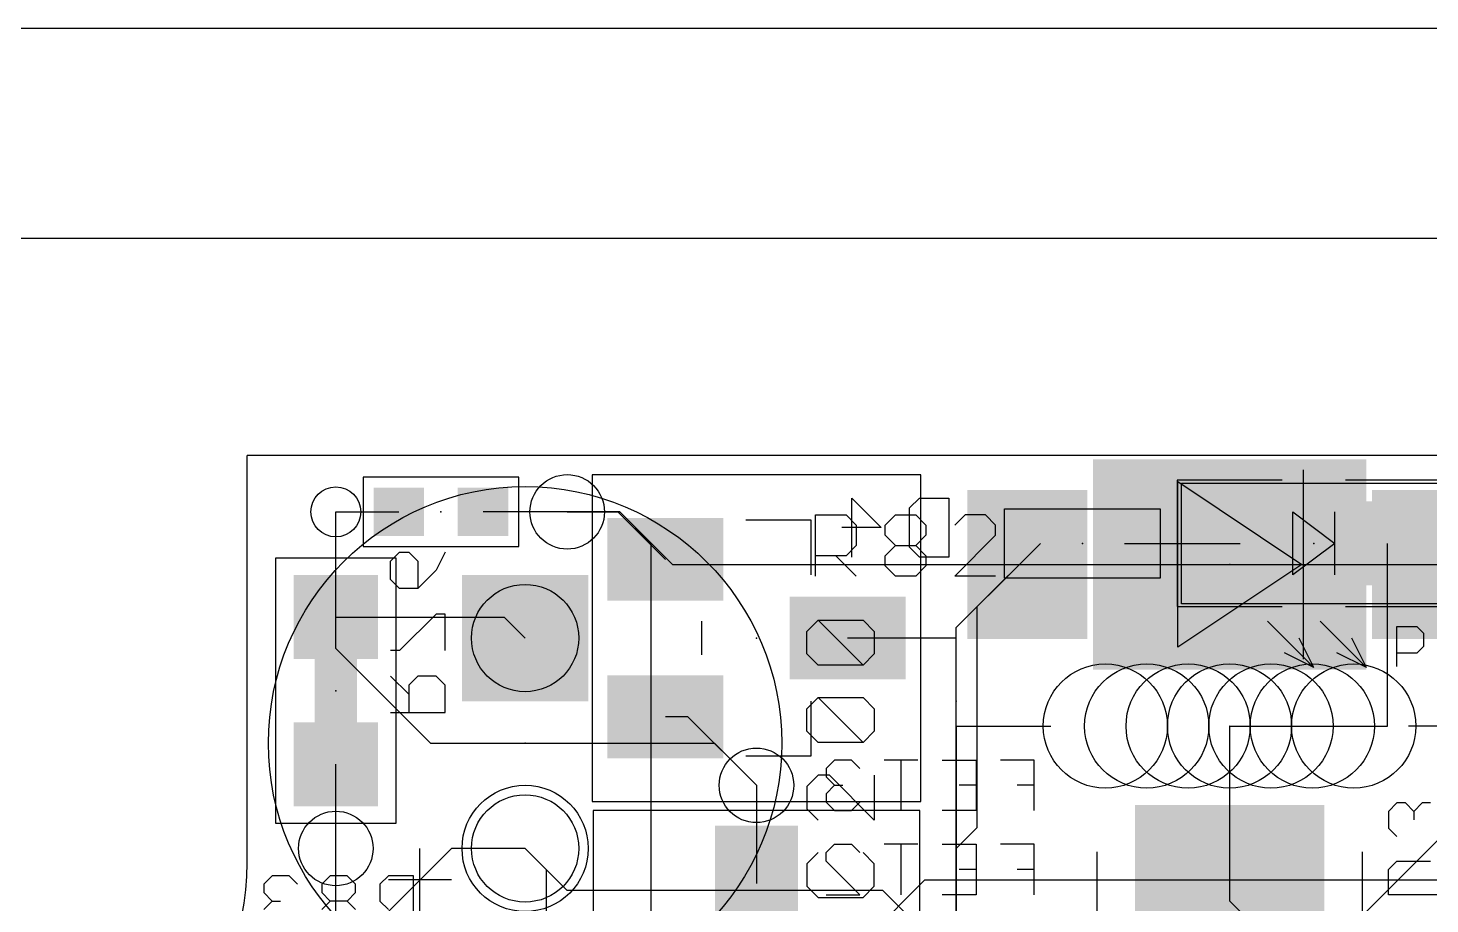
# Model space of a CAD drawing. Extents: x -61 to 136, y 23 to 123.
# Drawn here: x 94.83 to 111.77, y 97.5 to 108.08 of the extents above; entities that cross this region are included whole.
import ezdxf

# ---------------------------------------------------------------- set-up
doc = ezdxf.new("R2010")
doc.units = 0
for name, color, linetype in [('1', 14, 'CONTINUOUS'), ('14', 94, 'CONTINUOUS'), ('16', 134, 'CONTINUOUS'), ('17', 94, 'CONTINUOUS'), ('18', 94, 'CONTINUOUS'), ('2', 251, 'CONTINUOUS'), ('20', 251, 'CONTINUOUS'), ('21', 251, 'CONTINUOUS'), ('22', 54, 'CONTINUOUS'), ('23', 251, 'CONTINUOUS'), ('24', 54, 'CONTINUOUS'), ('25', 251, 'CONTINUOUS'), ('26', 54, 'CONTINUOUS'), ('3', 214, 'CONTINUOUS'), ('39', 14, 'CONTINUOUS'), ('4', 214, 'CONTINUOUS'), ('40', 134, 'CONTINUOUS')]:
    doc.layers.add(name, color=color, linetype=linetype)

# ---------------------------------------------------------------- blocks, each defined once
blk = doc.blocks.new('ROUNDP')
blk.add_circle((0, 0), 0.5)
blk = doc.blocks.new('SQUAREP')
blk.add_solid([(-0.5, -0.5), (0.5, -0.5), (-0.5, 0.5), (0.5, 0.5)])
blk = doc.blocks.new('RECT')
blk.add_solid([(-0.5, -0.5), (0.5, -0.5), (-0.5, 0.5), (0.5, 0.5)])
blk = doc.blocks.new('ROUNDV')
blk.add_circle((0, 0), 0.5)

msp = doc.modelspace()

# ---------------------------------------------------------------- linework, layer by layer
at = {"layer": '1'}
for p, q in [((118.237, 105.537), (29.21, 105.537)), ((106.299, 101.092), (107.061, 101.854)), ((108.077, 101.854), (109.474, 101.854)), ((111.252, 99.649), (111.252, 101.854)), ((106.299, 98.425), (106.299, 101.092)), ((109.345, 99.649), (111.252, 99.649)), ((106.045, 98.171), (106.299, 98.425)), ((106.045, 95.199), (106.045, 98.171))]:
    msp.add_line(p, q, dxfattribs=at)
at = {"layer": '14'}
for p, q in [((98.552, 96.393), (98.552, 98.171)), ((104.775, 96.901), (105.664, 97.79)), ((105.664, 97.79), (113.03, 97.79))]:
    msp.add_line(p, q, dxfattribs=at)
at = {"layer": '16'}
for p, q in [((98.552, 102.235), (99.314, 102.235)), ((101.346, 102.235), (100.33, 102.235)), ((101.346, 102.235), (101.958, 102.235)), ((101.958, 102.235), (102.532, 101.661)), ((106.045, 100.838), (106.807, 101.6)), ((106.807, 101.6), (106.902, 101.6)), ((98.552, 100.965), (100.584, 100.965)), ((100.584, 100.965), (100.838, 100.711)), ((106.045, 100.711), (106.045, 100.838)), ((106.045, 100.711), (104.732, 100.711)), ((106.045, 95.199), (106.045, 100.711)), ((102.804, 99.761), (102.532, 99.761)), ((103.632, 98.933), (102.804, 99.761)), ((109.347, 99.649), (109.345, 99.649)), ((109.347, 97.808), (109.347, 99.649)), ((98.552, 98.171), (98.552, 99.187)), ((103.632, 98.933), (103.632, 97.747)), ((99.949, 98.171), (97.536, 95.758)), ((100.838, 98.171), (99.949, 98.171)), ((100.838, 98.171), (101.092, 97.917)), ((101.092, 97.917), (101.092, 96.647)), ((109.347, 97.536), (109.347, 97.808)), ((109.982, 96.901), (109.347, 97.536))]:
    msp.add_line(p, q, dxfattribs=at)
at = {"layer": '2'}
msp.add_line((26.67, 108.077), (120.777, 108.077), dxfattribs=at)
at = {"layer": '20'}
for p in [(97.48, 97.997), (114.51, 102.917)]:
    msp.add_line(p, (97.48, 102.917), dxfattribs=at)
msp.add_arc((94.28, 97.997), 3.2, 270, 0, dxfattribs=at)
at = {"layer": '21'}
for p, q in [((109.982, 102.616), (108.712, 102.616)), ((108.712, 102.616), (108.712, 101.092)), ((111.887, 102.616), (110.744, 102.616)), ((110.109, 101.473), (110.109, 102.235)), ((110.109, 102.235), (110.617, 101.854)), ((110.617, 101.854), (110.617, 102.235)), ((110.617, 101.854), (110.109, 101.473)), ((110.617, 101.473), (110.617, 101.854)), ((108.712, 101.092), (109.982, 101.092)), ((110.744, 101.092), (111.887, 101.092)), ((110.363, 100.3554), (109.8042, 100.9142)), ((110.998, 100.3554), (110.4392, 100.9142)), ((110.363, 100.3554), (110.1852, 100.711)), ((110.998, 100.3554), (110.8202, 100.711)), ((110.363, 100.3554), (110.0074, 100.5332)), ((110.998, 100.3554), (110.6424, 100.5332)), ((106.045, 99.649), (106.045, 97.409)), ((106.045, 99.649), (107.188, 99.649)), ((119.545, 99.649), (111.506, 99.649)), ((99.568, 97.79), (99.568, 98.171)), ((99.568, 97.79), (99.187, 97.79)), ((99.568, 97.409), (99.568, 97.79)), ((99.949, 97.79), (99.568, 97.79))]:
    msp.add_line(p, q, dxfattribs=at)
msp.add_circle((100.838, 99.441), 3.1, dxfattribs=at)
at = {"layer": '22'}
for p, q in [((108.72, 102.6), (110.22, 101.6)), ((108.72, 100.6), (108.72, 102.6)), ((110.236, 102.743), (110.236, 100.457)), ((104.2924, 102.1334), (103.505, 102.1334)), ((104.2924, 101.473), (104.2924, 102.1334)), ((110.22, 101.6), (108.72, 100.6)), ((102.9716, 100.5078), (102.9716, 100.9142)), ((104.2924, 99.2886), (104.2924, 99.949)), ((103.505, 99.2886), (104.2924, 99.2886)), ((107.743, 98.131), (107.743, 93.131)), ((110.951, 93.131), (110.951, 98.131))]:
    msp.add_line(p, q, dxfattribs=at)
at = {"layer": '23'}
for p in [(107.569, 101.854), (110.363, 101.854), (106.045, 99.949), (100.838, 99.441)]:
    msp.add_point(p, dxfattribs=at)
at = {"layer": '24'}
for p in [(99.822, 102.235), (109.347, 101.6), (103.632, 100.711), (98.552, 100.076)]:
    msp.add_point(p, dxfattribs=at)
at = {"layer": '25'}
for p, q in [((104.3446, 101.4603), (104.3446, 102.1975)), ((104.3446, 102.1975), (104.7132, 102.1975)), ((104.7132, 102.1975), (104.8361, 102.0747)), ((105.1866, 102.0747), (105.3094, 102.1975)), ((105.3094, 102.1975), (105.5552, 102.1975)), ((105.5552, 102.1975), (105.678, 102.0747)), ((106.1514, 102.1975), (106.0285, 102.0747)), ((106.3971, 102.1975), (106.1514, 102.1975)), ((106.52, 102.0747), (106.3971, 102.1975)), ((104.8361, 102.0747), (104.8361, 101.8289)), ((105.1866, 101.9518), (105.1866, 102.0747)), ((105.3094, 101.8289), (105.1866, 101.9518)), ((105.678, 101.9518), (105.5552, 101.8289)), ((105.678, 102.0747), (105.678, 101.9518)), ((106.0285, 101.4603), (106.52, 101.9518)), ((106.52, 101.9518), (106.52, 102.0747)), ((104.8361, 101.8289), (104.7132, 101.706)), ((105.1866, 101.706), (105.3094, 101.8289)), ((105.3094, 101.8289), (105.5552, 101.8289)), ((105.5552, 101.8289), (105.678, 101.706)), ((104.7132, 101.706), (104.3446, 101.706)), ((104.5903, 101.706), (104.8361, 101.4603)), ((105.1866, 101.5832), (105.1866, 101.706)), ((105.3094, 101.4603), (105.1866, 101.5832)), ((105.678, 101.5832), (105.5552, 101.4603)), ((105.678, 101.706), (105.678, 101.5832)), ((105.5552, 101.4603), (105.3094, 101.4603)), ((106.52, 101.4603), (106.0285, 101.4603)), ((104.2409, 100.7918), (104.3765, 100.9274)), ((104.3765, 100.9274), (104.9188, 100.9274)), ((104.9188, 100.3851), (104.3765, 100.9274)), ((104.9188, 100.9274), (105.0544, 100.7918)), ((104.2409, 100.5207), (104.2409, 100.7918)), ((105.0544, 100.7918), (105.0544, 100.5207)), ((111.3663, 100.3681), (111.3663, 100.8511)), ((111.3663, 100.8511), (111.6078, 100.8511)), ((111.6078, 100.8511), (111.6883, 100.7706)), ((111.6883, 100.7706), (111.6883, 100.6096)), ((111.6883, 100.6096), (111.6078, 100.5291)), ((104.3765, 100.3851), (104.2409, 100.5207)), ((105.0544, 100.5207), (104.9188, 100.3851)), ((111.6078, 100.5291), (111.3663, 100.5291)), ((104.9188, 100.3851), (104.3765, 100.3851)), ((104.2409, 99.8563), (104.3765, 99.9919)), ((104.3765, 99.9919), (104.9188, 99.9919)), ((104.9188, 99.4496), (104.3765, 99.9919)), ((104.9188, 99.9919), (105.0544, 99.8563)), ((104.2409, 99.5851), (104.2409, 99.8563)), ((105.0544, 99.8563), (105.0544, 99.5851)), ((104.3765, 99.4496), (104.2409, 99.5851)), ((105.0544, 99.5851), (104.9188, 99.4496)), ((104.9188, 99.4496), (104.3765, 99.4496)), ((104.3765, 99.0564), (104.2409, 98.9208)), ((104.5121, 99.0564), (104.3765, 99.0564)), ((105.0544, 98.514), (104.5121, 99.0564)), ((105.0544, 99.0564), (105.0544, 98.514)), ((104.2409, 98.9208), (104.2409, 98.6496)), ((104.2409, 98.6496), (104.3765, 98.514)), ((104.3765, 98.1209), (104.2409, 97.9853)), ((105.0544, 97.9853), (104.9188, 98.1209)), ((104.2409, 97.9853), (104.2409, 97.7141)), ((105.0544, 97.7141), (105.0544, 97.9853)), ((104.2409, 97.7141), (104.3765, 97.5785)), ((104.9188, 97.5785), (105.0544, 97.7141)), ((104.3765, 97.5785), (104.9188, 97.5785))]:
    msp.add_line(p, q, dxfattribs=at)
at = {"layer": '26'}
for p, q in [((104.7816, 101.6889), (104.7816, 102.4007)), ((104.7816, 102.4007), (105.1375, 102.0448)), ((105.4816, 102.2821), (105.6002, 102.4007)), ((105.4816, 101.8075), (105.4816, 102.2821)), ((105.6002, 102.4007), (105.9561, 102.4007)), ((105.9561, 102.4007), (105.9561, 101.6889)), ((105.1375, 102.0448), (104.663, 102.0448)), ((105.6002, 101.6889), (105.4816, 101.8075)), ((99.2124, 101.6393), (99.3226, 101.7494)), ((99.2124, 101.4189), (99.2124, 101.6393)), ((99.3226, 101.7494), (99.4327, 101.7494)), ((99.4327, 101.7494), (99.5429, 101.6393)), ((99.5429, 101.6393), (99.5429, 101.3088)), ((99.8734, 101.7494), (99.7632, 101.5291)), ((105.9561, 101.6889), (105.6002, 101.6889)), ((99.3226, 101.3088), (99.2124, 101.4189)), ((99.7632, 101.5291), (99.5429, 101.3088)), ((99.5429, 101.3088), (99.3226, 101.3088)), ((99.7632, 101.001), (99.3226, 100.5604)), ((99.8734, 101.001), (99.7632, 101.001)), ((99.8734, 100.5604), (99.8734, 101.001)), ((99.3226, 100.5604), (99.2124, 100.5604)), ((99.4327, 100.0323), (99.2124, 100.2526)), ((99.5429, 100.2526), (99.4327, 100.1424)), ((99.7632, 100.2526), (99.5429, 100.2526)), ((99.8734, 100.1424), (99.7632, 100.2526)), ((99.4327, 100.1424), (99.4327, 99.812)), ((99.8734, 99.812), (99.8734, 100.1424)), ((99.2124, 99.812), (99.8734, 99.812)), ((104.5748, 99.2383), (104.4731, 99.1366)), ((104.7782, 99.2383), (104.5748, 99.2383)), ((104.8799, 99.1366), (104.7782, 99.2383)), ((105.5815, 99.2383), (105.1748, 99.2383)), ((105.3782, 98.6282), (105.3782, 99.2383)), ((105.8764, 99.2383), (106.2832, 99.2383)), ((106.2832, 99.2383), (106.2832, 98.6282)), ((106.9848, 99.2383), (106.5781, 99.2383)), ((106.9848, 98.6282), (106.9848, 99.2383)), ((104.4731, 99.1366), (104.4731, 99.0349)), ((104.4731, 99.0349), (104.5748, 98.9333)), ((104.5748, 98.9333), (104.4731, 98.8316)), ((104.5748, 98.9333), (104.6765, 98.9333)), ((106.2832, 98.9333), (106.0798, 98.9333)), ((106.9848, 98.9333), (106.7814, 98.9333)), ((104.4731, 98.8316), (104.4731, 98.7299)), ((104.4731, 98.7299), (104.5748, 98.6282)), ((104.7782, 98.6282), (104.8799, 98.7299)), ((111.3664, 98.7206), (111.2647, 98.6189)), ((111.4681, 98.7206), (111.3664, 98.7206)), ((111.5698, 98.6189), (111.4681, 98.7206)), ((111.6714, 98.7206), (111.5698, 98.6189)), ((111.7731, 98.7206), (111.6714, 98.7206)), ((104.5748, 98.6282), (104.7782, 98.6282)), ((106.2832, 98.6282), (105.8764, 98.6282)), ((111.2647, 98.6189), (111.2647, 98.4155)), ((111.5698, 98.6189), (111.5698, 98.5172)), ((111.2647, 98.4155), (111.3664, 98.3138)), ((104.4731, 98.1206), (104.5748, 98.2223)), ((104.5748, 98.2223), (104.7782, 98.2223)), ((104.7782, 98.2223), (104.8799, 98.1206)), ((105.5815, 98.2223), (105.1748, 98.2223)), ((105.3782, 97.6122), (105.3782, 98.2223)), ((105.8764, 98.2223), (106.2832, 98.2223)), ((106.2832, 98.2223), (106.2832, 97.6122)), ((106.9848, 98.2223), (106.5781, 98.2223)), ((106.9848, 97.6122), (106.9848, 98.2223)), ((104.4731, 98.0189), (104.4731, 98.1206)), ((104.8799, 97.6122), (104.4731, 98.0189)), ((106.2832, 97.9173), (106.0798, 97.9173)), ((106.9848, 97.9173), (106.7814, 97.9173)), ((111.2647, 97.9173), (111.3664, 98.0189)), ((111.2647, 97.6122), (111.2647, 97.9173)), ((111.3664, 98.0189), (111.7731, 98.0189)), ((97.7835, 97.8413), (97.6818, 97.7396)), ((97.6818, 97.7396), (97.6818, 97.6379)), ((97.9868, 97.8413), (97.7835, 97.8413)), ((98.0885, 97.7396), (97.9868, 97.8413)), ((98.4851, 97.8413), (98.3834, 97.7396)), ((98.3834, 97.7396), (98.3834, 97.6379)), ((98.6885, 97.8413), (98.4851, 97.8413)), ((98.7902, 97.7396), (98.6885, 97.8413)), ((98.7902, 97.6379), (98.7902, 97.7396)), ((99.1867, 97.8413), (99.0851, 97.7396)), ((99.0851, 97.7396), (99.0851, 97.5363)), ((99.4918, 97.8413), (99.1867, 97.8413)), ((99.4918, 97.2312), (99.4918, 97.8413)), ((97.6818, 97.6379), (97.7835, 97.5363)), ((97.7835, 97.5363), (97.6818, 97.4346)), ((97.7835, 97.5363), (97.8852, 97.5363)), ((98.3834, 97.6379), (98.4851, 97.5363)), ((98.4851, 97.5363), (98.3834, 97.4346)), ((98.6885, 97.5363), (98.4851, 97.5363)), ((98.6885, 97.5363), (98.7902, 97.6379)), ((98.7902, 97.4346), (98.6885, 97.5363)), ((99.0851, 97.5363), (99.1867, 97.4346)), ((104.4731, 97.6122), (104.8799, 97.6122)), ((106.2832, 97.6122), (105.8764, 97.6122)), ((111.8748, 97.6122), (111.2647, 97.6122))]:
    msp.add_line(p, q, dxfattribs=at)
at = {"layer": '3'}
for p, q in [((98.552, 100.584), (98.552, 102.235)), ((101.346, 102.235), (101.981, 102.235)), ((101.981, 102.235), (102.616, 101.6)), ((102.616, 101.6), (113.157, 101.6)), ((98.552, 100.584), (99.695, 99.441)), ((99.695, 99.441), (103.124, 99.441)), ((103.124, 99.441), (103.632, 98.933)), ((101.346, 97.663), (100.838, 98.171)), ((105.156, 97.663), (101.346, 97.663)), ((106.045, 96.774), (105.156, 97.663))]:
    msp.add_line(p, q, dxfattribs=at)
at = {"layer": '39'}
for p, q in [((108.763, 101.125), (108.763, 102.583)), ((108.763, 102.583), (111.963, 102.583)), ((106.6292, 102.2731), (108.5088, 102.2731)), ((106.6292, 101.4349), (106.6292, 102.2731)), ((108.5088, 102.2731), (108.5088, 101.4349)), ((108.5088, 101.4349), (106.6292, 101.4349)), ((111.963, 101.125), (108.763, 101.125))]:
    msp.add_line(p, q, dxfattribs=at)
at = {"layer": '4'}
for p, q in [((101.981, 102.235), (101.346, 102.235)), ((102.362, 101.854), (101.981, 102.235)), ((102.362, 95.885), (102.362, 101.854)), ((110.871, 97.282), (113.792, 100.203))]:
    msp.add_line(p, q, dxfattribs=at)
at = {"layer": '40'}
for p, q in [((100.7618, 102.6541), (98.8822, 102.6541)), ((98.8822, 102.6541), (98.8822, 101.8159)), ((100.7618, 101.8159), (100.7618, 102.6541)), ((101.649, 102.684), (101.649, 98.738)), ((105.615, 102.684), (101.649, 102.684)), ((105.615, 98.738), (105.615, 102.684)), ((98.8822, 101.8159), (100.7618, 101.8159)), ((97.823, 101.676), (97.823, 98.476)), ((99.281, 101.676), (97.823, 101.676)), ((99.281, 98.476), (99.281, 101.676)), ((101.649, 98.738), (105.615, 98.738)), ((105.605, 98.63), (101.659, 98.63)), ((101.659, 98.63), (101.659, 94.664)), ((105.605, 94.664), (105.605, 98.63)), ((97.823, 98.476), (99.281, 98.476))]:
    msp.add_line(p, q, dxfattribs=at)

# ---------------------------------------------------------------- block references
at = {"layer": '1', "xscale": 1.016, "yscale": 1.016, "rotation": 180}
for p in [(109.474, 101.854), (111.252, 101.854)]:
    msp.add_blockref('RECT', p, dxfattribs=at)
at = {"layer": '1', "xscale": 0.6096, "yscale": 0.5842}
for p in [(107.061, 101.854), (108.077, 101.854)]:
    msp.add_blockref('RECT', p, dxfattribs=at)
at = {"layer": '16', "xscale": 0.6096, "yscale": 0.5842}
for p in [(99.314, 102.235), (100.33, 102.235)]:
    msp.add_blockref('RECT', p, dxfattribs=at)
at = {"layer": '16'}
for p, xscale, yscale, rotation in [((106.902, 101.6), 1.45, 1.8, 180), ((111.792, 101.6), 1.45, 1.8, 180), ((98.552, 100.965), 1.016, 1.016, 270), ((98.552, 100.076), 0.8128, 0.508, 270), ((98.552, 99.187), 1.016, 1.016, 270), ((109.347, 97.808), 1.778, 2.286, 90)]:
    msp.add_blockref('RECT', p, dxfattribs=dict(at, xscale=xscale, yscale=yscale, rotation=rotation))
at = {"layer": '16', "yscale": 1.4}
for p, rotation in [((102.532, 101.661), 90), ((104.732, 100.711), 90), ((102.532, 99.761), 90), ((103.632, 97.747), 180)]:
    msp.add_blockref('RECT', p, dxfattribs=dict(at, rotation=rotation))
at = {"layer": '17'}
for name, p, xscale, yscale, rotation in [('SQUAREP', (100.838, 100.711), 1.524, 1.524, 90), ('SQUAREP', (100.838, 100.711), 1.524, 1.524, 90), ('ROUNDP', (100.838, 100.711), 1.2954, 1.2954, 90), ('ROUNDP', (100.838, 100.711), 1.2954, 1.2954, 90), ('ROUNDP', (100.838, 100.711), 1.2954, 1.2954, 90), ('ROUNDP', (100.838, 100.711), 1.2954, 1.2954, 90), ('ROUNDP', (100.838, 100.711), 1.2954, 1.2954, 90), ('ROUNDP', (100.838, 100.711), 1.2954, 1.2954, 90), ('ROUNDP', (107.845, 99.649), 1.5, 1.5, 180), ('ROUNDP', (107.845, 99.649), 1.5, 1.5, 180), ('ROUNDP', (107.845, 99.649), 1.5, 1.5, 180), ('ROUNDP', (107.845, 99.649), 1.5, 1.5, 180), ('ROUNDP', (107.845, 99.649), 1.5, 1.5, 180), ('ROUNDP', (107.845, 99.649), 1.5, 1.5, 180), ('ROUNDP', (107.845, 99.649), 1.5, 1.5, 180), ('ROUNDP', (107.845, 99.649), 1.5, 1.5, 180), ('ROUNDP', (108.345, 99.649), 1.5, 1.5, 180), ('ROUNDP', (108.345, 99.649), 1.5, 1.5, 180), ('ROUNDP', (108.345, 99.649), 1.5, 1.5, 180), ('ROUNDP', (108.345, 99.649), 1.5, 1.5, 180), ('ROUNDP', (108.345, 99.649), 1.5, 1.5, 180), ('ROUNDP', (108.345, 99.649), 1.5, 1.5, 180), ('ROUNDP', (108.345, 99.649), 1.5, 1.5, 180), ('ROUNDP', (108.345, 99.649), 1.5, 1.5, 180), ('ROUNDP', (108.845, 99.649), 1.5, 1.5, 180), ('ROUNDP', (108.845, 99.649), 1.5, 1.5, 180), ('ROUNDP', (108.845, 99.649), 1.5, 1.5, 180), ('ROUNDP', (108.845, 99.649), 1.5, 1.5, 180), ('ROUNDP', (108.845, 99.649), 1.5, 1.5, 180), ('ROUNDP', (108.845, 99.649), 1.5, 1.5, 180), ('ROUNDP', (108.845, 99.649), 1.5, 1.5, 180), ('ROUNDP', (108.845, 99.649), 1.5, 1.5, 180), ('ROUNDP', (109.345, 99.649), 1.5, 1.5, 180), ('ROUNDP', (109.345, 99.649), 1.5, 1.5, 180), ('ROUNDP', (109.345, 99.649), 1.5, 1.5, 180), ('ROUNDP', (109.345, 99.649), 1.5, 1.5, 180), ('ROUNDP', (109.345, 99.649), 1.5, 1.5, 180), ('ROUNDP', (109.345, 99.649), 1.5, 1.5, 180), ('ROUNDP', (109.345, 99.649), 1.5, 1.5, 180), ('ROUNDP', (109.345, 99.649), 1.5, 1.5, 180), ('ROUNDP', (109.845, 99.649), 1.5, 1.5, 180), ('ROUNDP', (109.845, 99.649), 1.5, 1.5, 180), ('ROUNDP', (109.845, 99.649), 1.5, 1.5, 180), ('ROUNDP', (109.845, 99.649), 1.5, 1.5, 180), ('ROUNDP', (109.845, 99.649), 1.5, 1.5, 180), ('ROUNDP', (109.845, 99.649), 1.5, 1.5, 180), ('ROUNDP', (109.845, 99.649), 1.5, 1.5, 180), ('ROUNDP', (109.845, 99.649), 1.5, 1.5, 180), ('ROUNDP', (110.345, 99.649), 1.5, 1.5, 180), ('ROUNDP', (110.345, 99.649), 1.5, 1.5, 180), ('ROUNDP', (110.345, 99.649), 1.5, 1.5, 180), ('ROUNDP', (110.345, 99.649), 1.5, 1.5, 180), ('ROUNDP', (110.345, 99.649), 1.5, 1.5, 180), ('ROUNDP', (110.345, 99.649), 1.5, 1.5, 180), ('ROUNDP', (110.345, 99.649), 1.5, 1.5, 180), ('ROUNDP', (110.345, 99.649), 1.5, 1.5, 180), ('ROUNDP', (110.845, 99.649), 1.5, 1.5, 180), ('ROUNDP', (110.845, 99.649), 1.5, 1.5, 180), ('ROUNDP', (110.845, 99.649), 1.5, 1.5, 180), ('ROUNDP', (110.845, 99.649), 1.5, 1.5, 180), ('ROUNDP', (110.845, 99.649), 1.5, 1.5, 180), ('ROUNDP', (110.845, 99.649), 1.5, 1.5, 180), ('ROUNDP', (110.845, 99.649), 1.5, 1.5, 180), ('ROUNDP', (110.845, 99.649), 1.5, 1.5, 180), ('ROUNDP', (100.838, 98.171), 1.524, 1.524, 90), ('ROUNDP', (100.838, 98.171), 1.524, 1.524, 90), ('ROUNDP', (100.838, 98.171), 1.2954, 1.2954, 90), ('ROUNDP', (100.838, 98.171), 1.2954, 1.2954, 90), ('ROUNDP', (100.838, 98.171), 1.2954, 1.2954, 90), ('ROUNDP', (100.838, 98.171), 1.2954, 1.2954, 90), ('ROUNDP', (100.838, 98.171), 1.2954, 1.2954, 90), ('ROUNDP', (100.838, 98.171), 1.2954, 1.2954, 90)]:
    msp.add_blockref(name, p, dxfattribs=dict(at, xscale=xscale, yscale=yscale, rotation=rotation))
at = {"layer": '18'}
for p, xscale, yscale in [((101.346, 102.235), 0.9, 0.9), ((101.346, 102.235), 0.9, 0.9), ((101.346, 102.235), 0.9, 0.9), ((101.346, 102.235), 0.9, 0.9), ((101.346, 102.235), 0.9, 0.9), ((101.346, 102.235), 0.9, 0.9), ((101.346, 102.235), 0.9, 0.9), ((101.346, 102.235), 0.9, 0.9), ((98.552, 102.235), 0.6032, 0.6032), ((98.552, 102.235), 0.6032, 0.6032), ((98.552, 102.235), 0.6032, 0.6032), ((98.552, 102.235), 0.6032, 0.6032), ((98.552, 102.235), 0.6032, 0.6032), ((98.552, 102.235), 0.6032, 0.6032), ((98.552, 102.235), 0.6032, 0.6032), ((98.552, 102.235), 0.6032, 0.6032), ((103.632, 98.933), 0.9, 0.9), ((103.632, 98.933), 0.9, 0.9), ((103.632, 98.933), 0.9, 0.9), ((103.632, 98.933), 0.9, 0.9), ((103.632, 98.933), 0.9, 0.9), ((103.632, 98.933), 0.9, 0.9), ((103.632, 98.933), 0.9, 0.9), ((103.632, 98.933), 0.9, 0.9), ((98.552, 98.171), 0.9, 0.9), ((98.552, 98.171), 0.9, 0.9), ((98.552, 98.171), 0.9, 0.9), ((98.552, 98.171), 0.9, 0.9), ((98.552, 98.171), 0.9, 0.9), ((98.552, 98.171), 0.9, 0.9), ((98.552, 98.171), 0.9, 0.9), ((98.552, 98.171), 0.9, 0.9)]:
    msp.add_blockref('ROUNDV', p, dxfattribs=dict(at, xscale=xscale, yscale=yscale))
at = {"layer": '40', "xscale": 3.302, "yscale": 2.54, "rotation": 180}
msp.add_blockref('RECT', (109.347, 101.6), dxfattribs=at)

doc.saveas('drawing.dxf')
